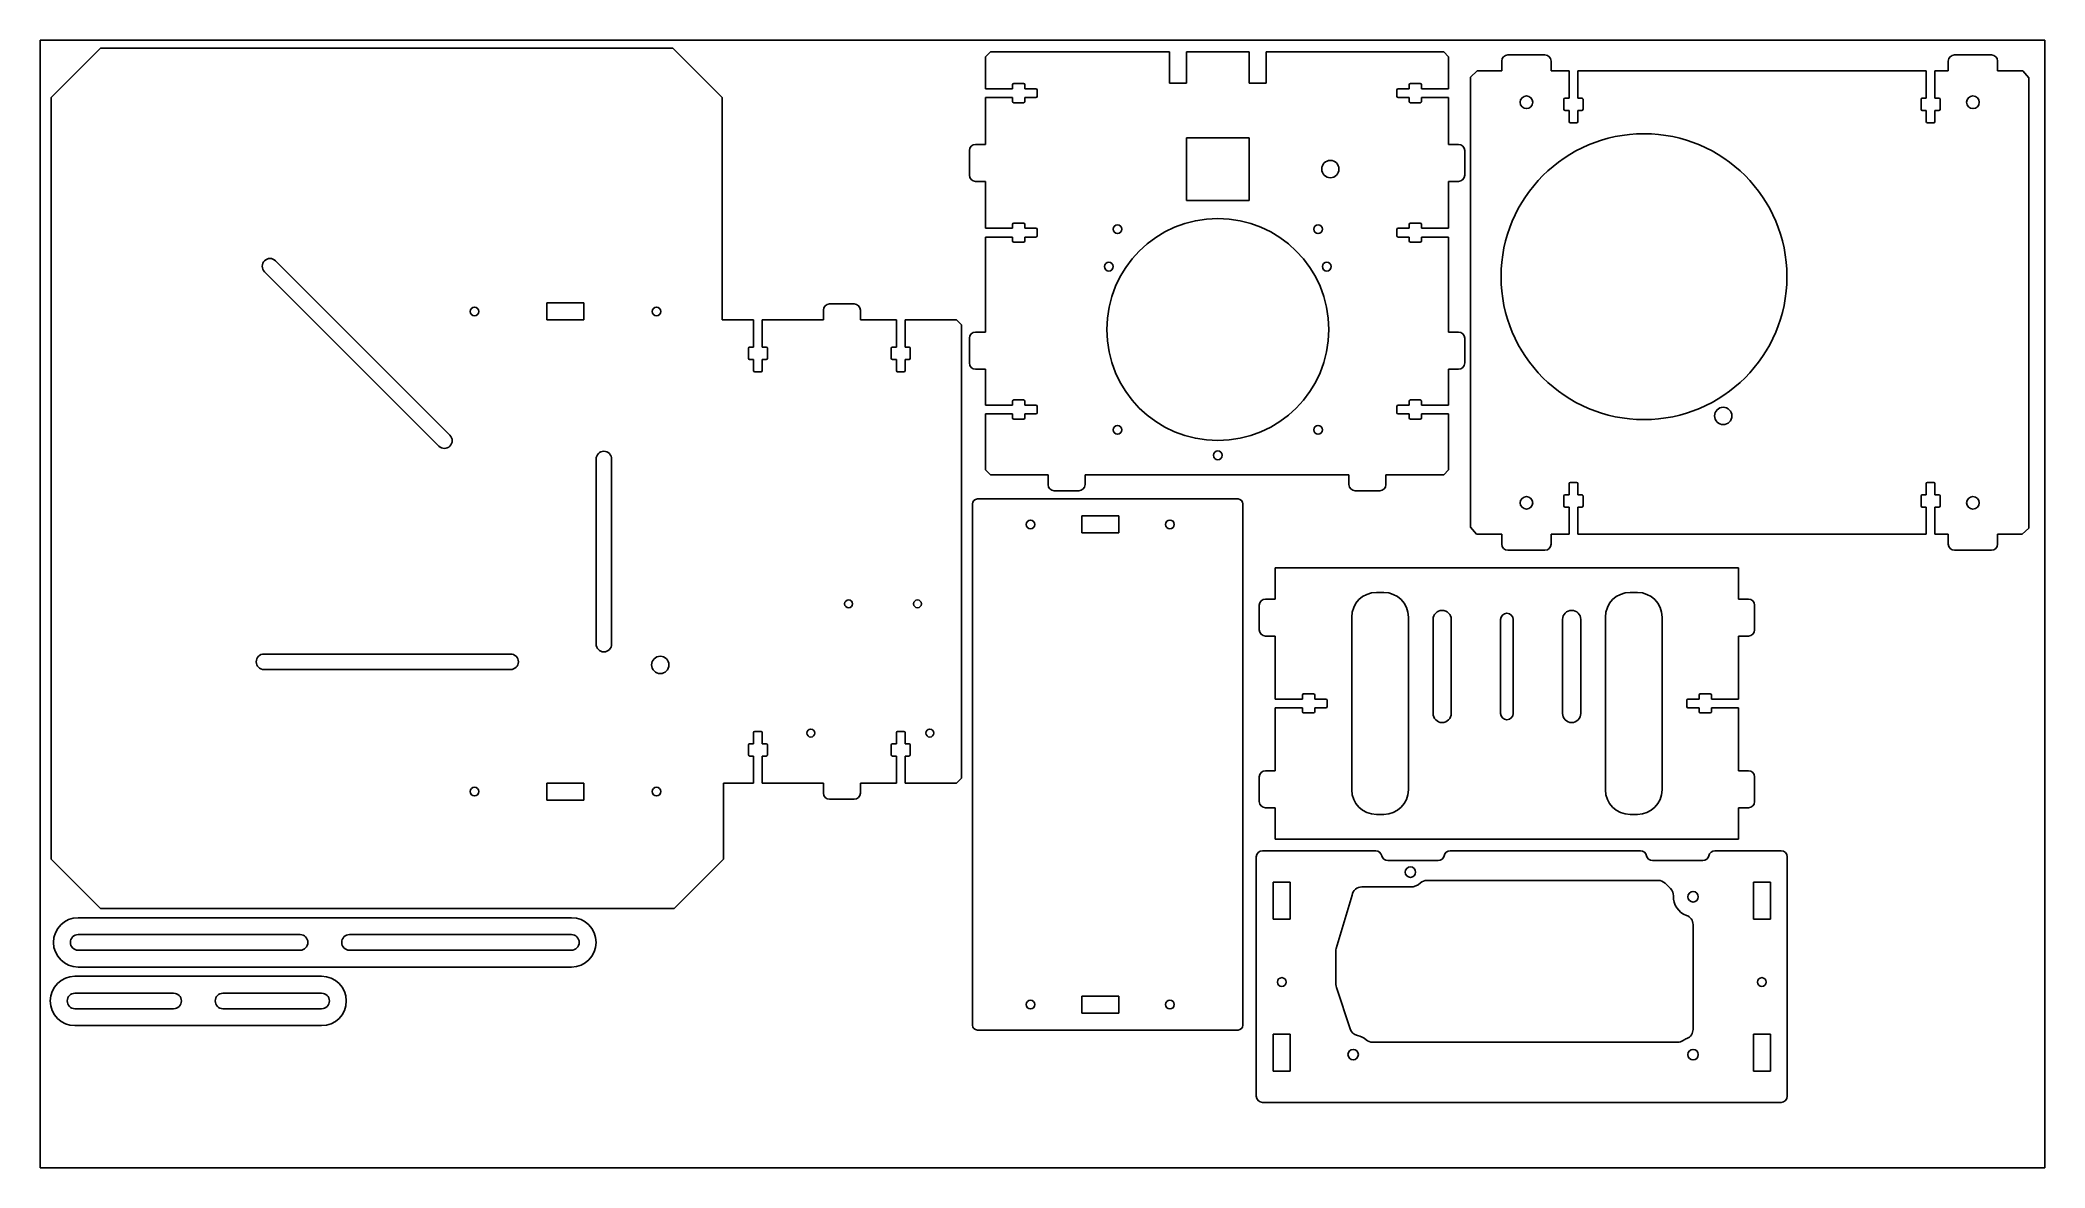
# Model space of a CAD drawing. Header units: inches. Extents: x -1252 to -440, y 63 to 520.
import ezdxf

# ---------------------------------------------------------------- set-up
doc = ezdxf.new("R2010")
doc.units = ezdxf.units.IN
doc.header["$MEASUREMENT"] = 0
doc.linetypes.add('Continuous2', pattern=[0])

msp = doc.modelspace()

# ---------------------------------------------------------------- linework, layer by layer
at = {"color": 2, "linetype": 'Continuous2', "lineweight": -3, "true_color": 0xffff00}
for p, q in [((-1252.46, 520.21), (-439.66, 520.21)), ((-1252.46, 63.01), (-1252.46, 520.21)), ((-439.66, 520.21), (-439.66, 63.01)), ((-439.66, 63.01), (-1252.46, 63.01))]:
    msp.add_line(p, q, dxfattribs=at)
at = {"color": 1, "linetype": 'Continuous2', "lineweight": -3, "true_color": 0xff0000}
for p, q in [((-1228, 516.9), (-1248, 496.9)), ((-995.9, 516.9), (-1228, 516.9)), ((-975.9, 496.9), (-995.9, 516.9)), ((-867.2, 515.43), (-869.2, 513.43)), ((-869.2, 513.43), (-869.2, 500.48)), ((-794.55, 515.43), (-867.2, 515.43)), ((-794.55, 515.43), (-794.55, 502.73)), ((-787.69, 502.73), (-787.69, 515.43)), ((-762.29, 515.43), (-787.69, 515.43)), ((-762.29, 515.43), (-762.29, 502.73)), ((-755.43, 502.73), (-755.43, 515.43)), ((-683.4, 515.43), (-755.43, 515.43)), ((-681.4, 513.43), (-683.4, 515.43)), ((-681.4, 500.48), (-681.4, 513.43)), ((-642.35, 514.21), (-657.35, 514.21)), ((-461.35, 514.21), (-476.35, 514.21)), ((-669.78, 507.71), (-672.55, 505.21)), ((-672.55, 505.21), (-672.55, 322.69)), ((-659.85, 507.71), (-669.78, 507.71)), ((-659.85, 511.71), (-659.85, 507.71)), ((-639.85, 507.71), (-639.85, 511.71)), ((-632.55, 507.71), (-639.85, 507.71)), ((-632.55, 496.71), (-632.55, 507.71)), ((-629, 507.71), (-629, 496.71)), ((-487.8, 507.71), (-629, 507.71)), ((-487.8, 496.71), (-487.8, 507.71)), ((-484.25, 507.71), (-484.25, 496.71)), ((-478.85, 507.71), (-484.25, 507.71)), ((-478.85, 511.71), (-478.85, 507.71)), ((-458.85, 507.71), (-458.85, 511.71)), ((-448.65, 507.71), (-458.85, 507.71)), ((-446.15, 504.93), (-448.65, 507.71)), ((-446.15, 322.41), (-446.15, 504.93)), ((-1248, 496.9), (-1248, 188.18)), ((-975.9, 406.76), (-975.9, 496.9)), ((-858.2, 500.48), (-869.2, 500.48)), ((-869.2, 496.93), (-869.2, 477.93)), ((-869.2, 496.93), (-858.2, 496.93)), ((-858.2, 502.06), (-858.2, 500.48)), ((-858.2, 496.93), (-858.2, 495.34)), ((-853.7, 502.56), (-857.7, 502.56)), ((-853.2, 500.48), (-853.2, 502.06)), ((-848.7, 500.48), (-853.2, 500.48)), ((-853.2, 495.34), (-853.2, 496.93)), ((-853.2, 496.93), (-848.7, 496.93)), ((-848.2, 497.43), (-848.2, 499.98)), ((-794.55, 502.73), (-787.69, 502.73)), ((-762.29, 502.73), (-755.43, 502.73)), ((-702.4, 499.98), (-702.4, 497.43)), ((-697.4, 500.48), (-701.9, 500.48)), ((-701.9, 496.93), (-697.4, 496.93)), ((-697.4, 502.06), (-697.4, 500.48)), ((-697.4, 495.34), (-697.4, 496.93)), ((-692.9, 502.56), (-696.9, 502.56)), ((-692.4, 500.48), (-692.4, 502.06)), ((-681.4, 500.48), (-692.4, 500.48)), ((-692.4, 495.34), (-692.4, 496.93)), ((-692.4, 496.93), (-681.4, 496.93)), ((-681.4, 477.93), (-681.4, 496.93)), ((-634.64, 492.21), (-634.64, 496.21)), ((-634.14, 496.71), (-632.55, 496.71)), ((-629, 496.71), (-627.42, 496.71)), ((-626.92, 496.21), (-626.92, 492.21)), ((-489.89, 492.21), (-489.89, 496.21)), ((-489.39, 496.71), (-487.8, 496.71)), ((-484.25, 496.71), (-482.67, 496.71)), ((-482.17, 496.21), (-482.17, 492.21)), ((-857.7, 494.84), (-853.7, 494.84)), ((-696.9, 494.84), (-692.9, 494.84)), ((-632.55, 491.71), (-634.14, 491.71)), ((-632.55, 487.21), (-632.55, 491.71)), ((-629, 491.71), (-629, 487.21)), ((-627.42, 491.71), (-629, 491.71)), ((-487.8, 491.71), (-489.39, 491.71)), ((-487.8, 487.21), (-487.8, 491.71)), ((-484.25, 491.71), (-484.25, 487.21)), ((-482.67, 491.71), (-484.25, 491.71)), ((-629.5, 486.71), (-632.05, 486.71)), ((-484.75, 486.71), (-487.3, 486.71)), ((-875.7, 475.43), (-875.7, 465.43)), ((-869.2, 477.93), (-873.2, 477.93)), ((-677.4, 477.93), (-681.4, 477.93)), ((-674.9, 465.43), (-674.9, 475.43)), ((-873.2, 462.93), (-869.2, 462.93)), ((-869.2, 462.93), (-869.2, 443.93)), ((-681.4, 462.93), (-677.4, 462.93)), ((-681.4, 443.93), (-681.4, 462.93)), ((-858.2, 443.93), (-869.2, 443.93)), ((-869.2, 440.38), (-869.2, 401.81)), ((-869.2, 440.38), (-858.2, 440.38)), ((-858.2, 445.51), (-858.2, 443.93)), ((-858.2, 440.38), (-858.2, 438.79)), ((-853.7, 446.01), (-857.7, 446.01)), ((-853.2, 443.93), (-853.2, 445.51)), ((-848.7, 443.93), (-853.2, 443.93)), ((-853.2, 438.79), (-853.2, 440.38)), ((-853.2, 440.38), (-848.7, 440.38)), ((-848.2, 440.88), (-848.2, 443.43)), ((-702.4, 443.43), (-702.4, 440.88)), ((-697.4, 443.93), (-701.9, 443.93)), ((-701.9, 440.38), (-697.4, 440.38)), ((-697.4, 445.51), (-697.4, 443.93)), ((-697.4, 440.38), (-697.4, 438.79)), ((-692.9, 446.01), (-696.9, 446.01)), ((-692.4, 443.93), (-692.4, 445.51)), ((-681.4, 443.93), (-692.4, 443.93)), ((-692.4, 438.79), (-692.4, 440.38)), ((-692.4, 440.38), (-681.4, 440.38)), ((-681.4, 401.81), (-681.4, 440.38)), ((-857.7, 438.29), (-853.7, 438.29)), ((-696.9, 438.29), (-692.9, 438.29)), ((-963.2, 406.76), (-975.9, 406.76)), ((-963.2, 395.76), (-963.2, 406.76)), ((-959.65, 406.76), (-959.65, 395.76)), ((-934.9, 406.76), (-959.65, 406.76)), ((-934.9, 410.76), (-934.9, 406.76)), ((-922.4, 413.26), (-932.4, 413.26)), ((-919.9, 406.76), (-919.9, 410.76)), ((-905.31, 406.76), (-919.9, 406.76)), ((-905.31, 395.76), (-905.31, 406.76)), ((-901.76, 406.76), (-901.76, 395.76)), ((-880.9, 406.76), (-901.76, 406.76)), ((-878.9, 404.76), (-880.9, 406.76)), ((-878.9, 220.98), (-878.9, 404.76)), ((-875.7, 399.31), (-875.7, 389.31)), ((-869.2, 401.81), (-873.2, 401.81)), ((-677.4, 401.81), (-681.4, 401.81)), ((-674.9, 389.31), (-674.9, 399.31)), ((-965.28, 391.26), (-965.28, 395.26)), ((-964.78, 395.76), (-963.2, 395.76)), ((-963.2, 390.76), (-964.78, 390.76)), ((-963.2, 386.26), (-963.2, 390.76)), ((-959.65, 395.76), (-958.06, 395.76)), ((-959.65, 390.76), (-959.65, 386.26)), ((-958.06, 390.76), (-959.65, 390.76)), ((-957.56, 395.26), (-957.56, 391.26)), ((-907.39, 391.26), (-907.39, 395.26)), ((-906.89, 395.76), (-905.31, 395.76)), ((-905.31, 390.76), (-906.89, 390.76)), ((-905.31, 386.26), (-905.31, 390.76)), ((-901.76, 395.76), (-900.17, 395.76)), ((-901.76, 390.76), (-901.76, 386.26)), ((-900.17, 390.76), (-901.76, 390.76)), ((-899.67, 395.26), (-899.67, 391.26)), ((-960.15, 385.76), (-962.7, 385.76)), ((-902.26, 385.76), (-904.81, 385.76)), ((-873.2, 386.81), (-869.2, 386.81)), ((-869.2, 386.81), (-869.2, 372.22)), ((-681.4, 386.81), (-677.4, 386.81)), ((-681.4, 372.22), (-681.4, 386.81)), ((-853.7, 374.31), (-857.7, 374.31)), ((-692.9, 374.31), (-696.9, 374.31)), ((-858.2, 372.22), (-869.2, 372.22)), ((-869.2, 368.67), (-869.2, 346.01)), ((-869.2, 368.67), (-858.2, 368.67)), ((-858.2, 373.81), (-858.2, 372.22)), ((-858.2, 368.67), (-858.2, 367.09)), ((-857.7, 366.59), (-853.7, 366.59)), ((-853.2, 372.22), (-853.2, 373.81)), ((-848.7, 372.22), (-853.2, 372.22)), ((-853.2, 367.09), (-853.2, 368.67)), ((-853.2, 368.67), (-848.7, 368.67)), ((-848.2, 369.17), (-848.2, 371.72)), ((-702.4, 371.72), (-702.4, 369.17)), ((-697.4, 372.22), (-701.9, 372.22)), ((-701.9, 368.67), (-697.4, 368.67)), ((-697.4, 373.81), (-697.4, 372.22)), ((-697.4, 368.67), (-697.4, 367.09)), ((-696.9, 366.59), (-692.9, 366.59)), ((-692.4, 372.22), (-692.4, 373.81)), ((-681.4, 372.22), (-692.4, 372.22)), ((-692.4, 367.09), (-692.4, 368.67)), ((-692.4, 368.67), (-681.4, 368.67)), ((-681.4, 346.01), (-681.4, 368.67)), ((-869.2, 346.01), (-867.2, 344.01)), ((-867.2, 344.01), (-843.8, 344.01)), ((-843.8, 344.01), (-843.8, 340.01)), ((-828.8, 344.01), (-721.8, 344.01)), ((-828.8, 340.01), (-828.8, 344.01)), ((-721.8, 344.01), (-721.8, 340.01)), ((-706.8, 344.01), (-683.4, 344.01)), ((-706.8, 340.01), (-706.8, 344.01)), ((-683.4, 344.01), (-681.4, 346.01)), ((-766.79, 334.18), (-872.45, 334.18)), ((-841.3, 337.51), (-831.3, 337.51)), ((-719.3, 337.51), (-709.3, 337.51)), ((-634.64, 335.41), (-634.64, 331.41)), ((-632.55, 335.91), (-634.14, 335.91)), ((-632.55, 340.41), (-632.55, 335.91)), ((-629.5, 340.91), (-632.05, 340.91)), ((-629, 335.91), (-629, 340.41)), ((-627.42, 335.91), (-629, 335.91)), ((-626.92, 331.41), (-626.92, 335.41)), ((-489.89, 335.41), (-489.89, 331.41)), ((-487.8, 335.91), (-489.39, 335.91)), ((-487.8, 340.41), (-487.8, 335.91)), ((-484.75, 340.91), (-487.3, 340.91)), ((-484.25, 335.91), (-484.25, 340.41)), ((-482.67, 335.91), (-484.25, 335.91)), ((-482.17, 331.41), (-482.17, 335.41)), ((-874.45, 332.18), (-874.45, 120.9)), ((-764.79, 120.9), (-764.79, 332.18)), ((-634.14, 330.91), (-632.55, 330.91)), ((-632.55, 330.91), (-632.55, 319.91)), ((-629, 319.91), (-629, 330.91)), ((-629, 330.91), (-627.42, 330.91)), ((-489.39, 330.91), (-487.8, 330.91)), ((-487.8, 330.91), (-487.8, 319.91)), ((-484.25, 319.91), (-484.25, 330.91)), ((-484.25, 330.91), (-482.67, 330.91)), ((-672.55, 322.69), (-670.05, 319.91)), ((-670.05, 319.91), (-659.85, 319.91)), ((-659.85, 315.91), (-659.85, 319.91)), ((-639.85, 319.91), (-632.55, 319.91)), ((-639.85, 319.91), (-639.85, 315.91)), ((-629, 319.91), (-487.8, 319.91)), ((-484.25, 319.91), (-478.85, 319.91)), ((-478.85, 315.91), (-478.85, 319.91)), ((-458.85, 319.91), (-448.93, 319.91)), ((-458.85, 319.91), (-458.85, 315.91)), ((-448.93, 319.91), (-446.15, 322.41)), ((-642.35, 313.41), (-657.35, 313.41)), ((-461.35, 313.41), (-476.35, 313.41)), ((-563.88, 306.3), (-751.68, 306.3)), ((-751.68, 306.3), (-751.68, 293.6)), ((-563.88, 293.6), (-563.88, 306.3)), ((-751.68, 293.6), (-755.68, 293.6)), ((-563.88, 293.6), (-559.88, 293.6)), ((-758.18, 291.1), (-758.18, 281.1)), ((-557.38, 291.1), (-557.38, 281.1)), ((-755.68, 278.6), (-751.68, 278.6)), ((-751.68, 278.6), (-751.68, 253.08)), ((-559.88, 278.6), (-563.88, 278.6)), ((-563.88, 253.08), (-563.88, 278.6)), ((-740.68, 253.08), (-751.68, 253.08)), ((-740.68, 254.66), (-740.68, 253.08)), ((-736.18, 255.16), (-740.18, 255.16)), ((-735.68, 253.08), (-735.68, 254.66)), ((-731.18, 253.08), (-735.68, 253.08)), ((-730.68, 250.03), (-730.68, 252.58)), ((-584.88, 252.58), (-584.88, 250.03)), ((-579.88, 253.08), (-584.38, 253.08)), ((-579.88, 254.66), (-579.88, 253.08)), ((-575.38, 255.16), (-579.38, 255.16)), ((-574.88, 253.08), (-574.88, 254.66)), ((-563.88, 253.08), (-574.88, 253.08)), ((-751.68, 249.53), (-751.68, 224)), ((-751.68, 249.53), (-740.68, 249.53)), ((-740.68, 249.53), (-740.68, 247.94)), ((-740.18, 247.44), (-736.18, 247.44)), ((-735.68, 247.94), (-735.68, 249.53)), ((-735.68, 249.53), (-731.18, 249.53)), ((-584.38, 249.53), (-579.88, 249.53)), ((-579.88, 249.53), (-579.88, 247.94)), ((-579.38, 247.44), (-575.38, 247.44)), ((-574.88, 247.94), (-574.88, 249.53)), ((-574.88, 249.53), (-563.88, 249.53)), ((-563.88, 224), (-563.88, 249.53)), ((-963.2, 234.98), (-963.2, 239.48)), ((-962.7, 239.98), (-960.15, 239.98)), ((-959.65, 239.48), (-959.65, 234.98)), ((-905.31, 234.98), (-905.31, 239.48)), ((-904.81, 239.98), (-902.26, 239.98)), ((-901.76, 239.48), (-901.76, 234.98)), ((-965.28, 230.48), (-965.28, 234.48)), ((-964.78, 234.98), (-963.2, 234.98)), ((-963.2, 229.98), (-964.78, 229.98)), ((-963.2, 218.98), (-963.2, 229.98)), ((-959.65, 234.98), (-958.06, 234.98)), ((-959.65, 229.98), (-959.65, 218.98)), ((-958.06, 229.98), (-959.65, 229.98)), ((-957.56, 234.48), (-957.56, 230.48)), ((-907.39, 230.48), (-907.39, 234.48)), ((-906.89, 234.98), (-905.31, 234.98)), ((-905.31, 229.98), (-906.89, 229.98)), ((-905.31, 218.98), (-905.31, 229.98)), ((-901.76, 234.98), (-900.17, 234.98)), ((-901.76, 229.98), (-901.76, 218.98)), ((-900.17, 229.98), (-901.76, 229.98)), ((-899.67, 234.48), (-899.67, 230.48)), ((-880.9, 218.98), (-878.9, 220.98)), ((-758.18, 221.5), (-758.18, 211.5)), ((-751.68, 224), (-755.68, 224)), ((-563.88, 224), (-559.88, 224)), ((-557.38, 221.5), (-557.38, 211.5)), ((-975.4, 218.98), (-963.2, 218.98)), ((-975.4, 188.18), (-975.4, 218.98)), ((-959.65, 218.98), (-934.9, 218.98)), ((-934.9, 218.98), (-934.9, 214.98)), ((-932.4, 212.48), (-922.4, 212.48)), ((-919.9, 214.98), (-919.9, 218.98)), ((-919.9, 218.98), (-905.31, 218.98)), ((-901.76, 218.98), (-880.9, 218.98)), ((-755.68, 209), (-751.68, 209)), ((-751.68, 209), (-751.68, 196.3)), ((-559.88, 209), (-563.88, 209)), ((-563.88, 196.3), (-563.88, 209)), ((-751.68, 196.3), (-563.88, 196.3)), ((-1248, 188.18), (-1228, 168.18)), ((-995.4, 168.18), (-975.4, 188.18)), ((-759.37, 92.08), (-759.37, 189.08)), ((-756.87, 191.58), (-710.97, 191.58)), ((-706.07, 187.58), (-685.67, 187.58)), ((-680.77, 191.58), (-603.64, 191.58)), ((-598.74, 187.58), (-578.34, 187.58)), ((-573.44, 191.58), (-546.59, 191.58)), ((-544.09, 92.08), (-544.09, 189.08)), ((-1037.04, 164.43), (-1237.04, 164.43)), ((-1228, 168.18), (-995.4, 168.18)), ((-1138.32, 140.69), (-1238.32, 140.69)), ((-1237.04, 144.43), (-1037.04, 144.43)), ((-1238.32, 120.69), (-1138.32, 120.69)), ((-872.45, 118.9), (-766.79, 118.9)), ((-546.59, 89.58), (-756.87, 89.58))]:
    msp.add_line(p, q, dxfattribs=at)
at = {"color": 5, "linetype": 'Continuous2', "lineweight": -3, "true_color": 0x0000ff}
for p, q in [((-762.29, 480.63), (-787.69, 480.63)), ((-787.69, 480.63), (-787.69, 455.23)), ((-762.29, 455.23), (-762.29, 480.63)), ((-787.69, 455.23), (-762.29, 455.23)), ((-1090.77, 355.6), (-1161.48, 426.31)), ((-1157.02, 430.77), (-1086.31, 360.05)), ((-1046.95, 413.64), (-1031.95, 413.64)), ((-1046.95, 406.78), (-1046.95, 413.64)), ((-1031.95, 406.78), (-1046.95, 406.78)), ((-1031.95, 413.64), (-1031.95, 406.78)), ((-1027.05, 275.37), (-1027.05, 350.37)), ((-1020.75, 350.37), (-1020.75, 275.37)), ((-815.16, 327.3), (-830.16, 327.3)), ((-830.16, 327.3), (-830.16, 320.44)), ((-815.16, 320.44), (-815.16, 327.3)), ((-830.16, 320.44), (-815.16, 320.44)), ((-707.72, 296.3), (-710.68, 296.3)), ((-604.88, 296.3), (-607.84, 296.3)), ((-720.68, 286.3), (-720.68, 216.3)), ((-697.72, 216.3), (-697.72, 286.3)), ((-687.72, 285.35), (-687.72, 247.25)), ((-680.34, 247.25), (-680.34, 285.35)), ((-660.32, 285.35), (-660.32, 247.25)), ((-655.24, 247.25), (-655.24, 285.35)), ((-635.22, 247.25), (-635.22, 285.35)), ((-627.84, 285.35), (-627.84, 247.25)), ((-617.84, 286.3), (-617.84, 216.3)), ((-594.88, 216.3), (-594.88, 286.3)), ((-1161.7, 271.33), (-1061.7, 271.33)), ((-1061.7, 265.03), (-1161.7, 265.03)), ((-1046.95, 218.98), (-1031.95, 218.98)), ((-1046.95, 212.12), (-1046.95, 218.98)), ((-1031.95, 212.12), (-1046.95, 212.12)), ((-1031.95, 218.98), (-1031.95, 212.12)), ((-710.68, 206.3), (-707.72, 206.3)), ((-607.84, 206.3), (-604.88, 206.3)), ((-745.63, 178.88), (-752.49, 178.88)), ((-752.49, 178.88), (-752.49, 163.88)), ((-745.63, 163.88), (-745.63, 178.88)), ((-690.11, 179.57), (-596.48, 179.57)), ((-550.97, 178.88), (-557.83, 178.88)), ((-557.83, 178.88), (-557.83, 163.88)), ((-550.97, 163.88), (-550.97, 178.88)), ((-726.94, 151.92), (-720.5, 173.52)), ((-696.9, 176.91), (-716.55, 176.91)), ((-591.47, 176.22), (-593.65, 178.4)), ((-752.49, 163.88), (-745.63, 163.88)), ((-557.83, 163.88), (-550.97, 163.88)), ((-1147.04, 157.58), (-1237.04, 157.58)), ((-1037.04, 157.58), (-1127.04, 157.58)), ((-582.3, 119.18), (-582.3, 161.62)), ((-1237.04, 151.28), (-1147.04, 151.28)), ((-1127.04, 151.28), (-1037.04, 151.28)), ((-727.11, 137.36), (-727.11, 150.78)), ((-1198.32, 133.84), (-1238.32, 133.84)), ((-1138.32, 133.84), (-1178.32, 133.84)), ((-815.16, 132.64), (-830.16, 132.64)), ((-830.16, 132.64), (-830.16, 125.78)), ((-815.16, 125.78), (-815.16, 132.64)), ((-721.33, 119.39), (-726.9, 136.09)), ((-1238.32, 127.54), (-1198.32, 127.54)), ((-1178.32, 127.54), (-1138.32, 127.54)), ((-830.16, 125.78), (-815.16, 125.78)), ((-745.63, 117.28), (-752.49, 117.28)), ((-752.49, 117.28), (-752.49, 102.28)), ((-745.63, 102.28), (-745.63, 117.28)), ((-712.17, 113.93), (-588.63, 113.93)), ((-550.97, 117.28), (-557.83, 117.28)), ((-557.83, 117.28), (-557.83, 102.28)), ((-550.97, 102.28), (-550.97, 117.28)), ((-752.49, 102.28), (-745.63, 102.28)), ((-557.83, 102.28), (-550.97, 102.28))]:
    msp.add_line(p, q, dxfattribs=at)
for centre, radius in [((-649.85, 495.01), 2.55), ((-468.85, 495.01), 2.55), ((-602.2, 424.3), 57.95), ((-729.35, 467.93), 3.5), ((-774.99, 402.88), 45), ((-815.65, 443.54), 1.77), ((-734.33, 443.54), 1.77), ((-819.16, 428.38), 1.78), ((-730.82, 428.38), 1.78), ((-1076.32, 410.21), 1.78), ((-1002.57, 410.21), 1.77), ((-570.08, 367.86), 3.5), ((-815.65, 362.22), 1.78), ((-734.33, 362.22), 1.77), ((-774.99, 351.88), 1.77), ((-649.85, 332.61), 2.55), ((-468.85, 332.61), 2.55), ((-850.94, 323.87), 1.77), ((-794.39, 323.87), 1.78), ((-924.69, 291.67), 1.61), ((-896.74, 291.67), 1.61), ((-1001.02, 266.93), 3.5), ((-939.99, 239.28), 1.61), ((-891.74, 239.28), 1.61), ((-1076.32, 215.55), 1.77), ((-1002.57, 215.55), 1.77), ((-696.9, 182.91), 2.13), ((-582.3, 172.93), 2.13), ((-749.06, 138.36), 1.77), ((-554.4, 138.36), 1.77), ((-850.94, 129.21), 1.77), ((-794.39, 129.21), 1.78), ((-720.1, 108.93), 2.12), ((-582.3, 108.93), 2.13)]:
    msp.add_circle(centre, radius, dxfattribs=at)
at = {"color": 1, "linetype": 'Continuous2', "lineweight": -3, "true_color": 0xff0000}
for centre, radius, start, end in [((-657.35, 511.71), 2.5, 90, 180), ((-642.35, 511.71), 2.5, 0, 90), ((-476.35, 511.71), 2.5, 90, 180), ((-461.35, 511.71), 2.5, 0, 90), ((-857.7, 502.06), 0.5, 90, 180), ((-853.7, 502.06), 0.5, 0, 90), ((-848.7, 499.98), 0.5, 0, 90), ((-848.7, 497.43), 0.5, 270, 360), ((-701.9, 499.98), 0.5, 90, 180), ((-701.9, 497.43), 0.5, 180, 270), ((-696.9, 502.06), 0.5, 90, 180), ((-692.9, 502.06), 0.5, 0, 90), ((-634.14, 496.21), 0.5, 90, 180), ((-627.42, 496.21), 0.5, 360, 90), ((-489.39, 496.21), 0.5, 90, 180), ((-482.67, 496.21), 0.5, 0, 90), ((-857.7, 495.34), 0.5, 180, 270), ((-853.7, 495.34), 0.5, 270, 0), ((-696.9, 495.34), 0.5, 180, 270), ((-692.9, 495.34), 0.5, 270, 360), ((-634.14, 492.21), 0.5, 180, 270), ((-627.42, 492.21), 0.5, 270, 360), ((-489.39, 492.21), 0.5, 180, 270), ((-482.67, 492.21), 0.5, 270, 360), ((-632.05, 487.21), 0.5, 180, 270), ((-629.5, 487.21), 0.5, 270, 0), ((-487.3, 487.21), 0.5, 180, 270), ((-484.75, 487.21), 0.5, 270, 360), ((-873.2, 475.43), 2.5, 90, 180), ((-677.4, 475.43), 2.5, 0, 90), ((-873.2, 465.43), 2.5, 180, 270), ((-677.4, 465.43), 2.5, 270, 360), ((-857.7, 445.51), 0.5, 90, 180), ((-853.7, 445.51), 0.5, 0, 90), ((-848.7, 443.43), 0.5, 360, 90), ((-848.7, 440.88), 0.5, 270, 0), ((-701.9, 443.43), 0.5, 90, 180), ((-701.9, 440.88), 0.5, 180, 270), ((-696.9, 445.51), 0.5, 90, 180), ((-692.9, 445.51), 0.5, 0, 90), ((-857.7, 438.79), 0.5, 180, 270), ((-853.7, 438.79), 0.5, 270, 360), ((-696.9, 438.79), 0.5, 180, 270), ((-692.9, 438.79), 0.5, 270, 360), ((-932.4, 410.76), 2.5, 90, 180), ((-922.4, 410.76), 2.5, 0, 90), ((-873.2, 399.31), 2.5, 90, 180), ((-677.4, 399.31), 2.5, 0, 90), ((-964.78, 395.26), 0.5, 90, 180), ((-964.78, 391.26), 0.5, 180, 270), ((-958.06, 395.26), 0.5, 0, 90), ((-958.06, 391.26), 0.5, 270, 0), ((-906.89, 395.26), 0.5, 90, 180), ((-906.89, 391.26), 0.5, 180, 270), ((-900.17, 395.26), 0.5, 360, 90), ((-900.17, 391.26), 0.5, 270, 0), ((-962.7, 386.26), 0.5, 180, 270), ((-960.15, 386.26), 0.5, 270, 0), ((-904.81, 386.26), 0.5, 180, 270), ((-902.26, 386.26), 0.5, 270, 0), ((-873.2, 389.31), 2.5, 180, 270), ((-677.4, 389.31), 2.5, 270, 360), ((-857.7, 373.81), 0.5, 90, 180), ((-853.7, 373.81), 0.5, 0, 90), ((-696.9, 373.81), 0.5, 90, 180), ((-692.9, 373.81), 0.5, 0, 90), ((-857.7, 367.09), 0.5, 180, 270), ((-853.7, 367.09), 0.5, 270, 0), ((-848.7, 371.72), 0.5, 0, 90), ((-848.7, 369.17), 0.5, 270, 360), ((-701.9, 371.72), 0.5, 90, 180), ((-701.9, 369.17), 0.5, 180, 270), ((-696.9, 367.09), 0.5, 180, 270), ((-692.9, 367.09), 0.5, 270, 360), ((-872.45, 332.18), 2, 90, 180), ((-841.3, 340.01), 2.5, 180, 270), ((-831.3, 340.01), 2.5, 270, 360), ((-766.79, 332.18), 2, 0, 90), ((-719.3, 340.01), 2.5, 180, 270), ((-709.3, 340.01), 2.5, 270, 360), ((-634.14, 335.41), 0.5, 90, 180), ((-632.05, 340.41), 0.5, 90, 180), ((-629.5, 340.41), 0.5, 0, 90), ((-627.42, 335.41), 0.5, 0, 90), ((-489.39, 335.41), 0.5, 90, 180), ((-487.3, 340.41), 0.5, 90, 180), ((-484.75, 340.41), 0.5, 0, 90), ((-482.67, 335.41), 0.5, 0, 90), ((-634.14, 331.41), 0.5, 180, 270), ((-627.42, 331.41), 0.5, 270, 360), ((-489.39, 331.41), 0.5, 180, 270), ((-482.67, 331.41), 0.5, 270, 0), ((-657.35, 315.91), 2.5, 180, 270), ((-642.35, 315.91), 2.5, 270, 360), ((-476.35, 315.91), 2.5, 180, 270), ((-461.35, 315.91), 2.5, 270, 0), ((-755.68, 291.1), 2.5, 90, 180), ((-559.88, 291.1), 2.5, 0, 90), ((-755.68, 281.1), 2.5, 180, 270), ((-559.88, 281.1), 2.5, 270, 360), ((-740.18, 254.66), 0.5, 90, 180), ((-736.18, 254.66), 0.5, 0, 90), ((-731.18, 252.58), 0.5, 0, 90), ((-584.38, 252.58), 0.5, 90, 180), ((-579.38, 254.66), 0.5, 90, 180), ((-575.38, 254.66), 0.5, 0, 90), ((-740.18, 247.94), 0.5, 180, 270), ((-736.18, 247.94), 0.5, 270, 0), ((-731.18, 250.03), 0.5, 270, 0), ((-584.38, 250.03), 0.5, 180, 270), ((-579.38, 247.94), 0.5, 180, 270), ((-575.38, 247.94), 0.5, 270, 0), ((-962.7, 239.48), 0.5, 90, 180), ((-960.15, 239.48), 0.5, 360, 90), ((-904.81, 239.48), 0.5, 90, 180), ((-902.26, 239.48), 0.5, 360, 90), ((-964.78, 234.48), 0.5, 90, 180), ((-964.78, 230.48), 0.5, 180, 270), ((-958.06, 234.48), 0.5, 0, 90), ((-958.06, 230.48), 0.5, 270, 0), ((-906.89, 234.48), 0.5, 90, 180), ((-906.89, 230.48), 0.5, 180, 270), ((-900.17, 234.48), 0.5, 0, 90), ((-900.17, 230.48), 0.5, 270, 360), ((-755.68, 221.5), 2.5, 90, 180), ((-559.88, 221.5), 2.5, 0, 90), ((-932.4, 214.98), 2.5, 180, 270), ((-922.4, 214.98), 2.5, 270, 0), ((-755.68, 211.5), 2.5, 180, 270), ((-559.88, 211.5), 2.5, 270, 360), ((-756.87, 189.08), 2.5, 90, 180), ((-710.97, 189.08), 2.5, 11.53696, 90), ((-706.07, 190.08), 2.5, 191.53696, 270), ((-685.67, 190.08), 2.5, 270, 348.46304), ((-680.77, 189.08), 2.5, 90, 168.46304), ((-603.64, 189.08), 2.5, 11.53696, 90), ((-598.74, 190.08), 2.5, 191.53696, 270), ((-578.34, 190.08), 2.5, 270, 348.46304), ((-573.44, 189.08), 2.5, 90, 168.46304), ((-546.59, 189.08), 2.5, 0, 90), ((-1237.04, 154.43), 10, 90, 270), ((-1037.04, 154.43), 10, 270, 90), ((-1238.32, 130.69), 10, 90, 270), ((-1138.32, 130.69), 10, 270, 90), ((-872.45, 120.9), 2, 180, 270), ((-766.79, 120.9), 2, 270, 360), ((-756.87, 92.08), 2.5, 180, 270), ((-546.59, 92.08), 2.5, 270, 360)]:
    msp.add_arc(centre, radius, start, end, dxfattribs=at)
at = {"color": 5, "linetype": 'Continuous2', "lineweight": -3, "true_color": 0x0000ff}
for centre, radius, start, end in [((-1159.25, 428.54), 3.15, 45, 225), ((-1088.54, 357.83), 3.15, 225, 45), ((-1023.9, 350.37), 3.15, 0, 180), ((-710.68, 286.3), 10, 90, 180), ((-707.72, 286.3), 10, 0, 90), ((-607.84, 286.3), 10, 90, 180), ((-604.88, 286.3), 10, 0, 90), ((-684.03, 285.35), 3.69, 0, 180), ((-657.78, 285.35), 2.54, 0, 180), ((-631.53, 285.35), 3.69, 0, 180), ((-1161.7, 268.18), 3.15, 90, 270), ((-1061.7, 268.18), 3.15, 270, 90), ((-1023.9, 275.37), 3.15, 180, 0), ((-684.03, 247.25), 3.69, 180, 360), ((-657.78, 247.25), 2.54, 180, 360), ((-631.53, 247.25), 3.69, 180, 360), ((-710.68, 216.3), 10, 180, 270), ((-707.72, 216.3), 10, 270, 0), ((-607.84, 216.3), 10, 180, 270), ((-604.88, 216.3), 10, 270, 0), ((-690.11, 175.57), 4, 90, 132.77722), ((-596.48, 175.57), 4, 45, 90), ((-716.55, 172.91), 4, 90, 171.31931), ((-696.9, 182.91), 6, 270, 312.77722), ((-594.29, 173.39), 4, 357.81036, 45), ((-582.3, 172.93), 8, 177.81036, 250.52878), ((-586.3, 161.62), 4, 0, 70.52878), ((-1237.04, 154.43), 3.15, 90, 270), ((-1147.04, 154.43), 3.15, 270, 90), ((-1127.04, 154.43), 3.15, 90, 270), ((-1037.04, 154.43), 3.15, 270, 90), ((-723.11, 150.78), 4, 163.39396, 180), ((-1238.32, 130.69), 3.15, 90, 270), ((-1198.32, 130.69), 3.15, 270, 90), ((-1178.32, 130.69), 3.15, 90, 270), ((-1138.32, 130.69), 3.15, 270, 90), ((-723.11, 137.36), 4, 180, 198.46655), ((-717.53, 120.65), 4, 198.46655, 257.62808), ((-720.1, 108.93), 8, 48.59038, 77.62808), ((-712.17, 117.93), 4, 228.59038, 270), ((-588.63, 117.93), 4, 270, 305.0968), ((-582.3, 108.93), 7, 111.32369, 125.0968), ((-586.3, 119.18), 4, 291.32369, 0)]:
    msp.add_arc(centre, radius, start, end, dxfattribs=at)

doc.saveas('drawing.dxf')
